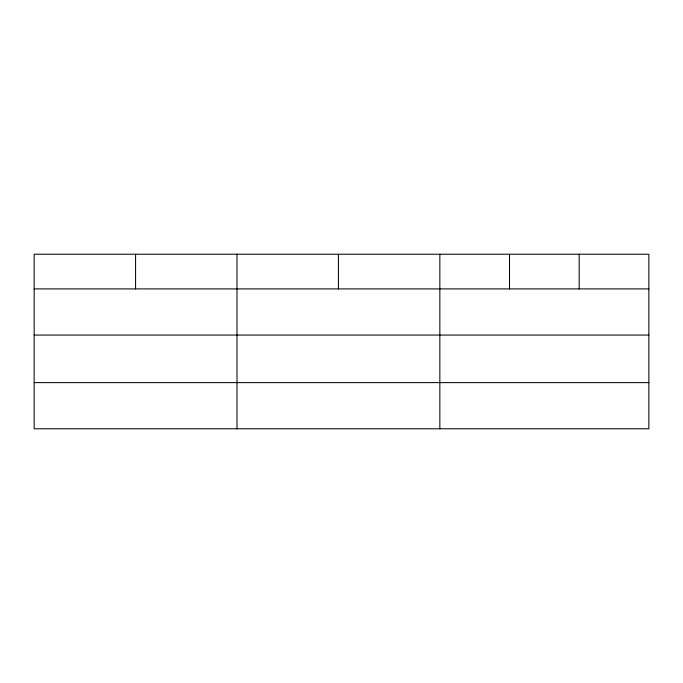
<?xml version="1.0" encoding="UTF-8"?>
<svg xmlns="http://www.w3.org/2000/svg" width="683" height="683" viewBox="0 0 683 683"><rect width="100%" height="100%" fill="white"/><g stroke="black" fill="none" stroke-linecap="round" stroke-linejoin="round"><path stroke-width="1.02" d="M648.85 335.063L648.85 254.221L34.15 254.221L34.15 428.779L648.85 428.779L648.85 335.063L34.15 335.063M34.15 288.909L648.85 288.909M34.15 382.617L648.85 382.617M579.184 254.221L579.184 288.909M509.518 254.221L509.518 288.909M439.852 254.221L439.852 428.779M338.426 254.221L338.426 288.909M237.001 254.221L237.001 428.779M135.576 254.221L135.576 288.909"/></g></svg>
